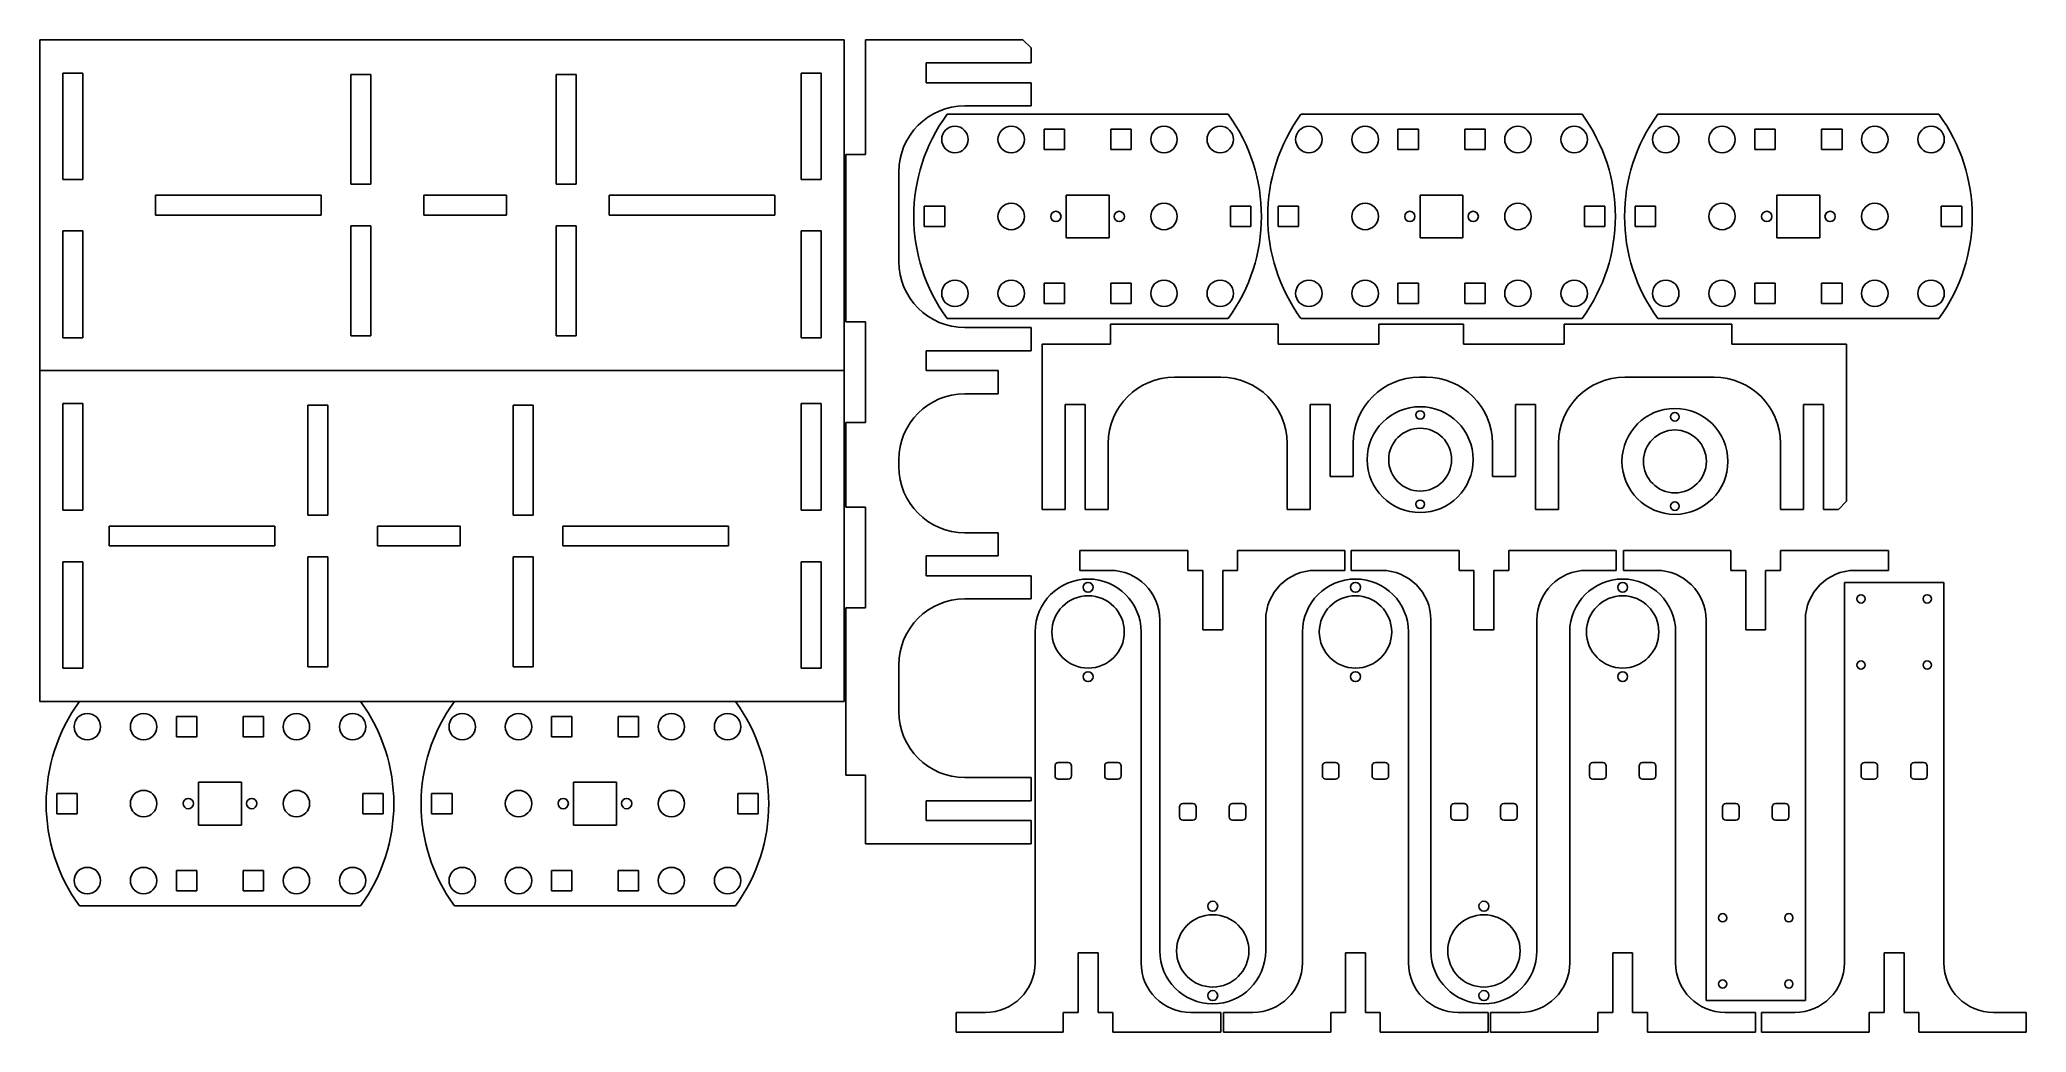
# Model space of a CAD drawing. Extents: x 255 to 855, y -355 to -55.
import ezdxf

# ---------------------------------------------------------------- set-up
doc = ezdxf.new("R2010")
doc.units = 0
doc.layers.add('MODELSKETCH_VISIBLE', color=7, linetype='CONTINUOUS')

msp = doc.modelspace()

# ---------------------------------------------------------------- linework, layer by layer
at = {"layer": 'MODELSKETCH_VISIBLE'}
for p, q in [((254.77, -154.75), (254.77, -54.75)), ((254.77, -54.75), (497.77, -54.75)), ((497.77, -54.75), (497.77, -154.75)), ((504.22, -89.45), (504.22, -54.75)), ((504.22, -54.75), (551.72, -54.75)), ((551.72, -54.75), (554.22, -57.25)), ((554.22, -57.25), (554.22, -61.75)), ((261.77, -64.85), (261.77, -96.95)), ((267.77, -64.85), (261.77, -64.85)), ((267.77, -64.85), (267.77, -96.95)), ((348.77, -65.25), (348.77, -98.45)), ((354.77, -65.25), (348.77, -65.25)), ((354.77, -65.25), (354.77, -98.45)), ((410.77, -65.25), (410.77, -98.45)), ((410.77, -65.25), (416.77, -65.25)), ((416.77, -65.25), (416.77, -98.45)), ((490.77, -64.85), (484.77, -64.85)), ((484.77, -64.85), (484.77, -96.95)), ((490.77, -64.85), (490.77, -96.95)), ((554.22, -61.75), (522.52, -61.75)), ((522.52, -61.75), (522.52, -67.75)), ((522.52, -67.75), (554.22, -67.75)), ((554.22, -67.75), (554.22, -74.75)), ((613.72, -77.27), (528.82, -77.27)), ((554.22, -74.75), (534.22, -74.75)), ((720.62, -77.27), (635.72, -77.27)), ((828.4, -77.27), (743.5, -77.27)), ((558.11, -81.82), (564.27, -81.82)), ((558.11, -87.98), (558.11, -81.82)), ((564.27, -81.82), (564.27, -87.98)), ((584.43, -81.82), (578.27, -81.82)), ((578.27, -81.82), (578.27, -87.98)), ((584.43, -87.98), (584.43, -81.82)), ((665.01, -81.82), (671.17, -81.82)), ((665.01, -87.98), (665.01, -81.82)), ((671.17, -81.82), (671.17, -87.98)), ((691.34, -81.82), (685.17, -81.82)), ((685.17, -81.82), (685.17, -87.98)), ((691.34, -87.98), (691.34, -81.82)), ((772.79, -81.82), (778.95, -81.82)), ((772.79, -87.98), (772.79, -81.82)), ((778.95, -81.82), (778.95, -87.98)), ((799.12, -81.82), (792.95, -81.82)), ((792.95, -81.82), (792.95, -87.98)), ((799.12, -87.98), (799.12, -81.82)), ((498.22, -140.05), (498.22, -89.45)), ((498.22, -89.45), (504.22, -89.45)), ((564.27, -87.98), (558.11, -87.98)), ((578.27, -87.98), (584.43, -87.98)), ((671.17, -87.98), (665.01, -87.98)), ((685.17, -87.98), (691.34, -87.98)), ((778.95, -87.98), (772.79, -87.98)), ((792.95, -87.98), (799.12, -87.98)), ((514.22, -94.75), (514.22, -121.75)), ((267.77, -96.95), (261.77, -96.95)), ((289.77, -101.75), (289.77, -107.75)), ((289.77, -101.75), (339.77, -101.75)), ((339.77, -101.75), (339.77, -107.75)), ((354.77, -98.45), (348.77, -98.45)), ((370.77, -101.75), (395.77, -101.75)), ((370.77, -101.75), (370.77, -107.75)), ((395.77, -101.75), (395.77, -107.75)), ((410.77, -98.45), (416.77, -98.45)), ((426.77, -101.75), (426.77, -107.75)), ((476.77, -101.75), (426.77, -101.75)), ((476.77, -101.75), (476.77, -107.75)), ((490.77, -96.95), (484.77, -96.95)), ((577.74, -101.69), (564.8, -101.69)), ((564.8, -101.69), (564.8, -114.63)), ((577.74, -101.69), (577.74, -114.63)), ((684.64, -101.69), (671.7, -101.69)), ((671.7, -101.69), (671.7, -114.63)), ((684.64, -101.69), (684.64, -114.63)), ((792.42, -101.69), (779.48, -101.69)), ((779.48, -101.69), (779.48, -114.63)), ((792.42, -101.69), (792.42, -114.63)), ((289.77, -107.75), (339.77, -107.75)), ((370.77, -107.75), (395.77, -107.75)), ((476.77, -107.75), (426.77, -107.75)), ((521.94, -105.07), (528.11, -105.07)), ((521.94, -111.24), (521.94, -105.07)), ((528.11, -105.07), (528.11, -111.24)), ((620.6, -105.07), (614.43, -105.07)), ((614.43, -105.07), (614.43, -111.24)), ((620.6, -111.24), (620.6, -105.07)), ((628.85, -105.07), (635.01, -105.07)), ((628.85, -111.24), (628.85, -105.07)), ((635.01, -105.07), (635.01, -111.24)), ((727.5, -105.07), (721.34, -105.07)), ((721.34, -105.07), (721.34, -111.24)), ((727.5, -111.24), (727.5, -105.07)), ((736.62, -105.07), (742.79, -105.07)), ((736.62, -111.24), (736.62, -105.07)), ((742.79, -105.07), (742.79, -111.24)), ((835.28, -105.07), (829.12, -105.07)), ((829.12, -105.07), (829.12, -111.24)), ((835.28, -111.24), (835.28, -105.07)), ((267.77, -112.55), (261.77, -112.55)), ((261.77, -112.55), (261.77, -144.85)), ((267.77, -112.55), (267.77, -144.85)), ((354.77, -111.05), (348.77, -111.05)), ((348.77, -144.25), (348.77, -111.05)), ((354.77, -144.25), (354.77, -111.05)), ((410.77, -144.25), (410.77, -111.05)), ((410.77, -111.05), (416.77, -111.05)), ((416.77, -144.25), (416.77, -111.05)), ((490.77, -112.55), (484.77, -112.55)), ((484.77, -144.85), (484.77, -112.55)), ((490.77, -144.85), (490.77, -112.55)), ((528.11, -111.24), (521.94, -111.24)), ((614.43, -111.24), (620.6, -111.24)), ((635.01, -111.24), (628.85, -111.24)), ((721.34, -111.24), (727.5, -111.24)), ((742.79, -111.24), (736.62, -111.24)), ((829.12, -111.24), (835.28, -111.24)), ((577.74, -114.63), (564.8, -114.63)), ((684.64, -114.63), (671.7, -114.63)), ((792.42, -114.63), (779.48, -114.63)), ((558.11, -134.49), (558.11, -128.33)), ((558.11, -128.33), (564.27, -128.33)), ((564.27, -128.33), (564.27, -134.49)), ((578.27, -128.33), (578.27, -134.49)), ((584.43, -128.33), (578.27, -128.33)), ((584.43, -134.49), (584.43, -128.33)), ((665.01, -134.49), (665.01, -128.33)), ((665.01, -128.33), (671.17, -128.33)), ((671.17, -128.33), (671.17, -134.49)), ((685.17, -128.33), (685.17, -134.49)), ((691.34, -128.33), (685.17, -128.33)), ((691.34, -134.49), (691.34, -128.33)), ((772.79, -134.49), (772.79, -128.33)), ((772.79, -128.33), (778.95, -128.33)), ((778.95, -128.33), (778.95, -134.49)), ((792.95, -128.33), (792.95, -134.49)), ((799.12, -128.33), (792.95, -128.33)), ((799.12, -134.49), (799.12, -128.33)), ((558.11, -134.49), (564.27, -134.49)), ((584.43, -134.49), (578.27, -134.49)), ((665.01, -134.49), (671.17, -134.49)), ((691.34, -134.49), (685.17, -134.49)), ((772.79, -134.49), (778.95, -134.49)), ((799.12, -134.49), (792.95, -134.49)), ((504.22, -140.05), (498.22, -140.05)), ((504.22, -170.45), (504.22, -140.05)), ((528.82, -139.05), (613.72, -139.05)), ((534.22, -141.75), (554.22, -141.75)), ((554.22, -141.75), (554.22, -148.75)), ((578.22, -146.75), (578.22, -140.75)), ((578.22, -140.75), (628.82, -140.75)), ((628.82, -140.75), (628.82, -146.75)), ((635.72, -139.05), (720.62, -139.05)), ((659.22, -146.75), (659.22, -140.75)), ((659.22, -140.75), (684.82, -140.75)), ((684.82, -140.75), (684.82, -146.75)), ((715.22, -146.75), (715.22, -140.75)), ((715.22, -140.75), (765.82, -140.75)), ((743.5, -139.05), (828.4, -139.05)), ((765.82, -140.75), (765.82, -146.75)), ((267.77, -144.85), (261.77, -144.85)), ((354.77, -144.25), (348.77, -144.25)), ((410.77, -144.25), (416.77, -144.25)), ((490.77, -144.85), (484.77, -144.85)), ((554.22, -148.75), (522.52, -148.75)), ((522.52, -148.75), (522.52, -154.75)), ((557.52, -146.75), (578.22, -146.75)), ((557.52, -196.75), (557.52, -146.75)), ((628.82, -146.75), (659.22, -146.75)), ((684.82, -146.75), (715.22, -146.75)), ((765.82, -146.75), (800.52, -146.75)), ((800.52, -146.75), (800.52, -194.25)), ((254.77, -254.75), (254.77, -154.75)), ((497.77, -154.75), (254.77, -154.75)), ((497.77, -154.75), (497.77, -254.75)), ((522.52, -154.75), (544.22, -154.75)), ((544.22, -154.75), (544.22, -161.75)), ((544.22, -161.75), (534.22, -161.75)), ((611.52, -156.75), (597.52, -156.75)), ((673.52, -156.75), (671.52, -156.75)), ((760.52, -156.75), (733.52, -156.75)), ((261.77, -164.65), (261.77, -196.95)), ((261.77, -164.65), (267.77, -164.65)), ((267.77, -164.65), (267.77, -196.95)), ((341.77, -165.25), (335.77, -165.25)), ((335.77, -165.25), (335.77, -198.45)), ((341.77, -165.25), (341.77, -198.45)), ((397.77, -165.25), (403.77, -165.25)), ((397.77, -165.25), (397.77, -198.45)), ((403.77, -165.25), (403.77, -198.45)), ((484.77, -196.95), (484.77, -164.65)), ((484.77, -164.65), (490.77, -164.65)), ((490.77, -196.95), (490.77, -164.65)), ((570.52, -165.05), (564.52, -165.05)), ((564.52, -165.05), (564.52, -196.75)), ((570.52, -196.75), (570.52, -165.05)), ((644.52, -165.05), (638.52, -165.05)), ((638.52, -165.05), (638.52, -196.75)), ((644.52, -186.75), (644.52, -165.05)), ((700.52, -165.05), (700.52, -186.75)), ((706.52, -165.05), (700.52, -165.05)), ((706.52, -196.75), (706.52, -165.05)), ((793.52, -165.05), (787.52, -165.05)), ((787.52, -165.05), (787.52, -196.75)), ((793.52, -196.75), (793.52, -165.05)), ((498.22, -196.05), (498.22, -170.45)), ((498.22, -170.45), (504.22, -170.45)), ((577.52, -176.75), (577.52, -196.75)), ((631.52, -196.75), (631.52, -176.75)), ((651.52, -176.75), (651.52, -186.75)), ((693.52, -186.75), (693.52, -176.75)), ((713.52, -176.75), (713.52, -196.75)), ((780.52, -196.75), (780.52, -176.75)), ((514.22, -181.75), (514.22, -183.75)), ((651.52, -186.75), (644.52, -186.75)), ((700.52, -186.75), (693.52, -186.75)), ((261.77, -196.95), (267.77, -196.95)), ((484.77, -196.95), (490.77, -196.95)), ((504.22, -196.05), (498.22, -196.05)), ((504.22, -226.45), (504.22, -196.05)), ((564.52, -196.75), (557.52, -196.75)), ((577.52, -196.75), (570.52, -196.75)), ((638.52, -196.75), (631.52, -196.75)), ((713.52, -196.75), (706.52, -196.75)), ((787.52, -196.75), (780.52, -196.75)), ((798.02, -196.75), (793.52, -196.75)), ((800.52, -194.25), (798.02, -196.75)), ((275.77, -207.75), (275.77, -201.75)), ((275.77, -201.75), (325.77, -201.75)), ((325.77, -207.75), (325.77, -201.75)), ((341.77, -198.45), (335.77, -198.45)), ((381.77, -201.75), (356.77, -201.75)), ((356.77, -207.75), (356.77, -201.75)), ((381.77, -207.75), (381.77, -201.75)), ((397.77, -198.45), (403.77, -198.45)), ((462.77, -201.75), (412.77, -201.75)), ((412.77, -207.75), (412.77, -201.75)), ((462.77, -207.75), (462.77, -201.75)), ((534.22, -203.75), (544.22, -203.75)), ((544.22, -203.75), (544.22, -210.75)), ((275.77, -207.75), (325.77, -207.75)), ((381.77, -207.75), (356.77, -207.75)), ((462.77, -207.75), (412.77, -207.75)), ((568.96, -209.14), (601.56, -209.14)), ((568.96, -215.14), (568.96, -209.14)), ((601.56, -209.14), (601.56, -215.14)), ((616.56, -209.14), (648.96, -209.14)), ((616.56, -215.14), (616.56, -209.14)), ((648.96, -209.14), (648.96, -215.14)), ((650.86, -209.14), (683.46, -209.14)), ((650.86, -215.14), (650.86, -209.14)), ((683.46, -209.14), (683.46, -215.14)), ((698.46, -209.14), (730.86, -209.14)), ((698.46, -215.14), (698.46, -209.14)), ((730.86, -209.14), (730.86, -215.14)), ((733.16, -209.14), (765.56, -209.14)), ((733.16, -215.14), (733.16, -209.14)), ((765.56, -209.14), (765.56, -215.14)), ((780.56, -215.14), (780.56, -209.14)), ((780.56, -209.14), (813.16, -209.14)), ((813.16, -209.14), (813.16, -215.14)), ((261.77, -244.65), (261.77, -212.55)), ((261.77, -212.55), (267.77, -212.55)), ((267.77, -244.65), (267.77, -212.55)), ((335.77, -244.25), (335.77, -211.05)), ((341.77, -211.05), (335.77, -211.05)), ((341.77, -244.25), (341.77, -211.05)), ((397.77, -211.05), (403.77, -211.05)), ((397.77, -244.25), (397.77, -211.05)), ((403.77, -244.25), (403.77, -211.05)), ((484.77, -212.55), (490.77, -212.55)), ((484.77, -244.65), (484.77, -212.55)), ((490.77, -244.65), (490.77, -212.55)), ((544.22, -210.75), (522.52, -210.75)), ((522.52, -210.75), (522.52, -216.75)), ((578.06, -215.14), (568.96, -215.14)), ((601.56, -215.14), (606.06, -215.14)), ((606.06, -215.14), (606.06, -233.14)), ((612.06, -215.14), (616.56, -215.14)), ((612.06, -233.14), (612.06, -215.14)), ((648.96, -215.14), (640.06, -215.14)), ((659.96, -215.14), (650.86, -215.14)), ((683.46, -215.14), (687.96, -215.14)), ((687.96, -215.14), (687.96, -233.14)), ((693.96, -215.14), (698.46, -215.14)), ((693.96, -233.14), (693.96, -215.14)), ((730.86, -215.14), (721.96, -215.14)), ((743.06, -215.14), (733.16, -215.14)), ((765.56, -215.14), (770.06, -215.14)), ((770.06, -215.14), (770.06, -233.14)), ((776.06, -233.14), (776.06, -215.14)), ((776.06, -215.14), (780.56, -215.14)), ((813.16, -215.14), (803.06, -215.14)), ((522.52, -216.75), (554.22, -216.75)), ((554.22, -216.75), (554.22, -223.75)), ((799.87, -333.75), (799.87, -218.75)), ((799.87, -218.75), (829.87, -218.75)), ((829.87, -218.75), (829.87, -333.75)), ((498.22, -277.05), (498.22, -226.45)), ((498.22, -226.45), (504.22, -226.45)), ((554.22, -223.75), (534.22, -223.75)), ((555.42, -333.75), (555.42, -233.75)), ((587.42, -233.75), (587.42, -333.75)), ((593.06, -330.14), (593.06, -230.14)), ((606.06, -233.14), (612.06, -233.14)), ((625.06, -230.14), (625.06, -330.14)), ((636.18, -333.75), (636.18, -233.75)), ((668.18, -233.75), (668.18, -333.75)), ((674.96, -330.14), (674.96, -230.14)), ((687.96, -233.14), (693.96, -233.14)), ((706.96, -230.14), (706.96, -330.14)), ((716.87, -333.75), (716.87, -233.75)), ((748.87, -233.75), (748.87, -333.75)), ((758.06, -345.14), (758.06, -230.14)), ((770.06, -233.14), (776.06, -233.14)), ((788.06, -230.14), (788.06, -345.14)), ((261.77, -244.65), (267.77, -244.65)), ((341.77, -244.25), (335.77, -244.25)), ((397.77, -244.25), (403.77, -244.25)), ((484.77, -244.65), (490.77, -244.65)), ((514.22, -243.75), (514.22, -257.75)), ((497.77, -254.75), (254.77, -254.75)), ((296.05, -259.3), (302.22, -259.3)), ((296.05, -259.3), (296.05, -265.46)), ((302.22, -265.46), (302.22, -259.3)), ((322.38, -259.3), (316.22, -259.3)), ((316.22, -265.46), (316.22, -259.3)), ((322.38, -259.3), (322.38, -265.46)), ((409.3, -259.3), (415.47, -259.3)), ((409.3, -259.3), (409.3, -265.46)), ((415.47, -265.46), (415.47, -259.3)), ((429.47, -265.46), (429.47, -259.3)), ((435.63, -259.3), (429.47, -259.3)), ((435.63, -259.3), (435.63, -265.46)), ((296.05, -265.46), (302.22, -265.46)), ((322.38, -265.46), (316.22, -265.46)), ((409.3, -265.46), (415.47, -265.46)), ((435.63, -265.46), (429.47, -265.46)), ((561.42, -277.25), (561.42, -274.25)), ((565.42, -273.25), (562.42, -273.25)), ((566.42, -277.25), (566.42, -274.25)), ((576.42, -277.25), (576.42, -274.25)), ((577.42, -273.25), (580.42, -273.25)), ((581.42, -277.25), (581.42, -274.25)), ((642.18, -277.25), (642.18, -274.25)), ((646.18, -273.25), (643.18, -273.25)), ((647.18, -277.25), (647.18, -274.25)), ((657.18, -277.25), (657.18, -274.25)), ((658.18, -273.25), (661.18, -273.25)), ((662.18, -277.25), (662.18, -274.25)), ((722.87, -277.25), (722.87, -274.25)), ((726.87, -273.25), (723.87, -273.25)), ((727.87, -277.25), (727.87, -274.25)), ((737.87, -277.25), (737.87, -274.25)), ((738.87, -273.25), (741.87, -273.25)), ((742.87, -277.25), (742.87, -274.25)), ((804.87, -277.25), (804.87, -274.25)), ((808.87, -273.25), (805.87, -273.25)), ((809.87, -277.25), (809.87, -274.25)), ((819.87, -277.25), (819.87, -274.25)), ((820.87, -273.25), (823.87, -273.25)), ((824.87, -277.25), (824.87, -274.25)), ((302.75, -279.16), (315.69, -279.16)), ((302.75, -292.11), (302.75, -279.16)), ((315.69, -292.11), (315.69, -279.16)), ((416, -279.16), (428.94, -279.16)), ((416, -292.11), (416, -279.16)), ((428.94, -292.11), (428.94, -279.16)), ((504.22, -277.05), (498.22, -277.05)), ((504.22, -297.75), (504.22, -277.05)), ((534.22, -277.75), (554.22, -277.75)), ((554.22, -277.75), (554.22, -284.75)), ((565.42, -278.25), (562.42, -278.25)), ((577.42, -278.25), (580.42, -278.25)), ((646.18, -278.25), (643.18, -278.25)), ((658.18, -278.25), (661.18, -278.25)), ((726.87, -278.25), (723.87, -278.25)), ((738.87, -278.25), (741.87, -278.25)), ((808.87, -278.25), (805.87, -278.25)), ((820.87, -278.25), (823.87, -278.25)), ((266.05, -282.55), (259.89, -282.55)), ((259.89, -282.55), (259.89, -288.72)), ((266.05, -288.72), (266.05, -282.55)), ((352.38, -288.72), (352.38, -282.55)), ((352.38, -282.55), (358.54, -282.55)), ((358.54, -282.55), (358.54, -288.72)), ((379.3, -282.55), (373.14, -282.55)), ((373.14, -282.55), (373.14, -288.72)), ((379.3, -288.72), (379.3, -282.55)), ((465.63, -288.72), (465.63, -282.55)), ((465.63, -282.55), (471.79, -282.55)), ((471.79, -282.55), (471.79, -288.72)), ((554.22, -284.75), (522.52, -284.75)), ((522.52, -284.75), (522.52, -290.75)), ((599.06, -286.64), (599.06, -289.64)), ((603.06, -285.64), (600.06, -285.64)), ((604.06, -286.64), (604.06, -289.64)), ((614.06, -286.64), (614.06, -289.64)), ((615.06, -285.64), (618.06, -285.64)), ((619.06, -286.64), (619.06, -289.64)), ((680.96, -286.64), (680.96, -289.64)), ((684.96, -285.64), (681.96, -285.64)), ((685.96, -286.64), (685.96, -289.64)), ((695.96, -286.64), (695.96, -289.64)), ((696.96, -285.64), (699.96, -285.64)), ((700.96, -286.64), (700.96, -289.64)), ((763.06, -286.64), (763.06, -289.64)), ((767.06, -285.64), (764.06, -285.64)), ((768.06, -286.64), (768.06, -289.64)), ((778.06, -286.64), (778.06, -289.64)), ((779.06, -285.64), (782.06, -285.64)), ((783.06, -286.64), (783.06, -289.64)), ((259.89, -288.72), (266.05, -288.72)), ((302.75, -292.11), (315.69, -292.11)), ((358.54, -288.72), (352.38, -288.72)), ((373.14, -288.72), (379.3, -288.72)), ((416, -292.11), (428.94, -292.11)), ((471.79, -288.72), (465.63, -288.72)), ((522.52, -290.75), (554.22, -290.75)), ((554.22, -290.75), (554.22, -297.75)), ((603.06, -290.64), (600.06, -290.64)), ((615.06, -290.64), (618.06, -290.64)), ((684.96, -290.64), (681.96, -290.64)), ((696.96, -290.64), (699.96, -290.64)), ((767.06, -290.64), (764.06, -290.64)), ((779.06, -290.64), (782.06, -290.64)), ((554.22, -297.75), (504.22, -297.75)), ((302.22, -305.81), (296.05, -305.81)), ((296.05, -305.81), (296.05, -311.97)), ((302.22, -311.97), (302.22, -305.81)), ((316.22, -305.81), (322.38, -305.81)), ((316.22, -311.97), (316.22, -305.81)), ((322.38, -305.81), (322.38, -311.97)), ((415.47, -305.81), (409.3, -305.81)), ((409.3, -305.81), (409.3, -311.97)), ((415.47, -311.97), (415.47, -305.81)), ((429.47, -311.97), (429.47, -305.81)), ((429.47, -305.81), (435.63, -305.81)), ((435.63, -305.81), (435.63, -311.97)), ((296.05, -311.97), (302.22, -311.97)), ((322.38, -311.97), (316.22, -311.97)), ((409.3, -311.97), (415.47, -311.97)), ((435.63, -311.97), (429.47, -311.97)), ((266.77, -316.52), (351.67, -316.52)), ((380.02, -316.52), (464.92, -316.52)), ((568.42, -330.75), (568.42, -348.75)), ((574.42, -330.75), (568.42, -330.75)), ((574.42, -348.75), (574.42, -330.75)), ((649.18, -330.75), (649.18, -348.75)), ((655.18, -330.75), (649.18, -330.75)), ((655.18, -348.75), (655.18, -330.75)), ((735.87, -330.75), (729.87, -330.75)), ((729.87, -330.75), (729.87, -348.75)), ((735.87, -348.75), (735.87, -330.75)), ((811.87, -330.75), (811.87, -348.75)), ((817.87, -330.75), (811.87, -330.75)), ((817.87, -348.75), (817.87, -330.75)), ((788.06, -345.14), (758.06, -345.14)), ((531.52, -348.75), (540.42, -348.75)), ((531.52, -354.75), (531.52, -348.75)), ((568.42, -348.75), (563.92, -348.75)), ((563.92, -348.75), (563.92, -354.75)), ((578.92, -348.75), (574.42, -348.75)), ((578.92, -354.75), (578.92, -348.75)), ((602.42, -348.75), (611.52, -348.75)), ((611.52, -348.75), (611.52, -354.75)), ((612.28, -348.75), (621.18, -348.75)), ((612.28, -354.75), (612.28, -348.75)), ((644.68, -348.75), (644.68, -354.75)), ((649.18, -348.75), (644.68, -348.75)), ((659.68, -348.75), (655.18, -348.75)), ((659.68, -354.75), (659.68, -348.75)), ((683.18, -348.75), (692.28, -348.75)), ((692.28, -348.75), (692.28, -354.75)), ((692.97, -354.75), (692.97, -348.75)), ((692.97, -348.75), (701.87, -348.75)), ((725.37, -348.75), (725.37, -354.75)), ((729.87, -348.75), (725.37, -348.75)), ((740.37, -348.75), (735.87, -348.75)), ((740.37, -354.75), (740.37, -348.75)), ((763.87, -348.75), (772.97, -348.75)), ((772.97, -348.75), (772.97, -354.75)), ((774.77, -354.75), (774.77, -348.75)), ((774.77, -348.75), (784.87, -348.75)), ((811.87, -348.75), (807.37, -348.75)), ((807.37, -348.75), (807.37, -354.75)), ((822.37, -348.75), (817.87, -348.75)), ((822.37, -354.75), (822.37, -348.75)), ((844.87, -348.75), (854.77, -348.75)), ((854.77, -348.75), (854.77, -354.75)), ((563.92, -354.75), (531.52, -354.75)), ((611.52, -354.75), (578.92, -354.75)), ((644.68, -354.75), (612.28, -354.75)), ((692.28, -354.75), (659.68, -354.75)), ((725.37, -354.75), (692.97, -354.75)), ((772.97, -354.75), (740.37, -354.75)), ((807.37, -354.75), (774.77, -354.75)), ((854.77, -354.75), (822.37, -354.75))]:
    msp.add_line(p, q, dxfattribs=at)
for centre, radius in [((531.2, -84.9), 4), ((548.2, -84.9), 4), ((594.34, -84.9), 4), ((611.34, -84.9), 4), ((638.1, -84.9), 4), ((655.1, -84.9), 4), ((701.24, -84.9), 4), ((718.24, -84.9), 4), ((745.88, -84.9), 4), ((762.88, -84.9), 4), ((809.02, -84.9), 4), ((826.02, -84.9), 4), ((548.2, -108.16), 4), ((561.7, -108.16), 1.55), ((580.84, -108.16), 1.55), ((594.34, -108.16), 4), ((655.1, -108.16), 4), ((668.6, -108.16), 1.55), ((687.74, -108.16), 1.55), ((701.24, -108.16), 4), ((762.88, -108.16), 4), ((776.38, -108.16), 1.55), ((795.52, -108.16), 1.55), ((809.02, -108.16), 4), ((531.2, -131.41), 4), ((548.2, -131.41), 4), ((594.34, -131.41), 4), ((611.34, -131.41), 4), ((638.1, -131.41), 4), ((655.1, -131.41), 4), ((701.24, -131.41), 4), ((718.24, -131.41), 4), ((745.88, -131.41), 4), ((762.88, -131.41), 4), ((809.02, -131.41), 4), ((826.02, -131.41), 4), ((671.7, -181.67), 16), ((671.7, -168.17), 1.3), ((748.66, -182.2), 16), ((748.66, -168.7), 1.3), ((671.7, -181.67), 9.5), ((748.66, -182.2), 9.5), ((671.7, -195.17), 1.3), ((748.66, -195.7), 1.3), ((571.42, -220.25), 1.5), ((652.18, -220.25), 1.5), ((732.87, -220.25), 1.5), ((571.42, -233.75), 10.93), ((652.18, -233.75), 10.93), ((732.87, -233.75), 10.93), ((804.87, -223.75), 1.25), ((824.87, -223.75), 1.25), ((571.42, -247.25), 1.5), ((652.18, -247.25), 1.5), ((732.87, -247.25), 1.5), ((804.87, -243.75), 1.25), ((824.87, -243.75), 1.25), ((269.15, -262.38), 4), ((286.15, -262.38), 4), ((332.29, -262.38), 4), ((349.29, -262.38), 4), ((382.4, -262.38), 4), ((399.4, -262.38), 4), ((445.54, -262.38), 4), ((462.54, -262.38), 4), ((286.15, -285.63), 4), ((332.29, -285.63), 4), ((399.4, -285.63), 4), ((445.54, -285.63), 4), ((299.65, -285.63), 1.55), ((318.79, -285.63), 1.55), ((412.9, -285.63), 1.55), ((432.04, -285.63), 1.55), ((269.15, -308.89), 4), ((286.15, -308.89), 4), ((332.29, -308.89), 4), ((349.29, -308.89), 4), ((382.4, -308.89), 4), ((399.4, -308.89), 4), ((445.54, -308.89), 4), ((462.54, -308.89), 4), ((609.06, -316.64), 1.5), ((690.96, -316.64), 1.5), ((609.06, -330.14), 10.93), ((690.96, -330.14), 10.93), ((763.06, -320.14), 1.25), ((783.06, -320.14), 1.25), ((763.06, -340.14), 1.25), ((783.06, -340.14), 1.25), ((609.06, -343.64), 1.5), ((690.96, -343.64), 1.5)]:
    msp.add_circle(centre, radius, dxfattribs=at)
for centre, radius, start, end in [((534.22, -94.75), 20, 90, 180), ((571.27, -108.16), 52.5, 143.95903, 216.04097), ((571.27, -108.16), 52.5, 323.95903, 36.04097), ((678.17, -108.16), 52.5, 143.95903, 216.04097), ((678.17, -108.16), 52.5, 323.95903, 36.04097), ((785.95, -108.16), 52.5, 143.95903, 216.04097), ((785.95, -108.16), 52.5, 323.95903, 36.04097), ((534.22, -121.75), 20, 180, 270), ((534.22, -181.75), 20, 90, 180), ((597.52, -176.75), 20, 90, 180), ((611.52, -176.75), 20, 0, 90), ((671.52, -176.75), 20, 90, 180), ((673.52, -176.75), 20, 0, 90), ((733.52, -176.75), 20, 90, 180), ((760.52, -176.75), 20, 0, 90), ((534.22, -183.75), 20, 180, 270), ((578.06, -230.14), 15, 0, 90), ((640.06, -230.14), 15, 90, 180), ((659.96, -230.14), 15, 0, 90), ((721.96, -230.14), 15, 90, 180), ((743.06, -230.14), 15, 0, 90), ((803.06, -230.14), 15, 90, 180), ((571.42, -233.75), 16, 0, 180), ((652.18, -233.75), 16, 0, 180), ((732.87, -233.75), 16, 0, 180), ((534.22, -243.75), 20, 90, 180), ((309.22, -285.63), 52.5, 143.95903, 216.04097), ((309.22, -285.63), 52.5, 323.95903, 36.04097), ((422.47, -285.63), 52.5, 143.95903, 216.04097), ((422.47, -285.63), 52.5, 323.95903, 36.04097), ((534.22, -257.75), 20, 180, 270), ((562.42, -274.25), 1, 90, 180), ((565.42, -274.25), 1, 0, 90), ((577.42, -274.25), 1, 90, 180), ((580.42, -274.25), 1, 0, 90), ((643.18, -274.25), 1, 90, 180), ((646.18, -274.25), 1, 0, 90), ((658.18, -274.25), 1, 90, 180), ((661.18, -274.25), 1, 0, 90), ((723.87, -274.25), 1, 90, 180), ((726.87, -274.25), 1, 0, 90), ((738.87, -274.25), 1, 90, 180), ((741.87, -274.25), 1, 0, 90), ((805.87, -274.25), 1, 90, 180), ((808.87, -274.25), 1, 0, 90), ((820.87, -274.25), 1, 90, 180), ((823.87, -274.25), 1, 0, 90), ((562.42, -277.25), 1, 180, 270), ((565.42, -277.25), 1, 270, 0), ((577.42, -277.25), 1, 180, 270), ((580.42, -277.25), 1, 270, 0), ((643.18, -277.25), 1, 180, 270), ((646.18, -277.25), 1, 270, 0), ((658.18, -277.25), 1, 180, 270), ((661.18, -277.25), 1, 270, 0), ((723.87, -277.25), 1, 180, 270), ((726.87, -277.25), 1, 270, 0), ((738.87, -277.25), 1, 180, 270), ((741.87, -277.25), 1, 270, 0), ((805.87, -277.25), 1, 180, 270), ((808.87, -277.25), 1, 270, 0), ((820.87, -277.25), 1, 180, 270), ((823.87, -277.25), 1, 270, 0), ((600.06, -286.64), 1, 90, 180), ((603.06, -286.64), 1, 0, 90), ((615.06, -286.64), 1, 90, 180), ((618.06, -286.64), 1, 0, 90), ((681.96, -286.64), 1, 90, 180), ((684.96, -286.64), 1, 0, 90), ((696.96, -286.64), 1, 90, 180), ((699.96, -286.64), 1, 0, 90), ((764.06, -286.64), 1, 90, 180), ((767.06, -286.64), 1, 0, 90), ((779.06, -286.64), 1, 90, 180), ((782.06, -286.64), 1, 0, 90), ((600.06, -289.64), 1, 180, 270), ((603.06, -289.64), 1, 270, 0), ((615.06, -289.64), 1, 180, 270), ((618.06, -289.64), 1, 270, 0), ((681.96, -289.64), 1, 180, 270), ((684.96, -289.64), 1, 270, 0), ((696.96, -289.64), 1, 180, 270), ((699.96, -289.64), 1, 270, 0), ((764.06, -289.64), 1, 180, 270), ((767.06, -289.64), 1, 270, 0), ((779.06, -289.64), 1, 180, 270), ((782.06, -289.64), 1, 270, 0), ((540.42, -333.75), 15, 270, 0), ((602.42, -333.75), 15, 180, 270), ((609.06, -330.14), 16, 180, 0), ((621.18, -333.75), 15, 270, 0), ((683.18, -333.75), 15, 180, 270), ((690.96, -330.14), 16, 180, 0), ((701.87, -333.75), 15, 270, 0), ((763.87, -333.75), 15, 180, 270), ((784.87, -333.75), 15, 270, 0), ((844.87, -333.75), 15, 180, 270)]:
    msp.add_arc(centre, radius, start, end, dxfattribs=at)

doc.saveas('drawing.dxf')
